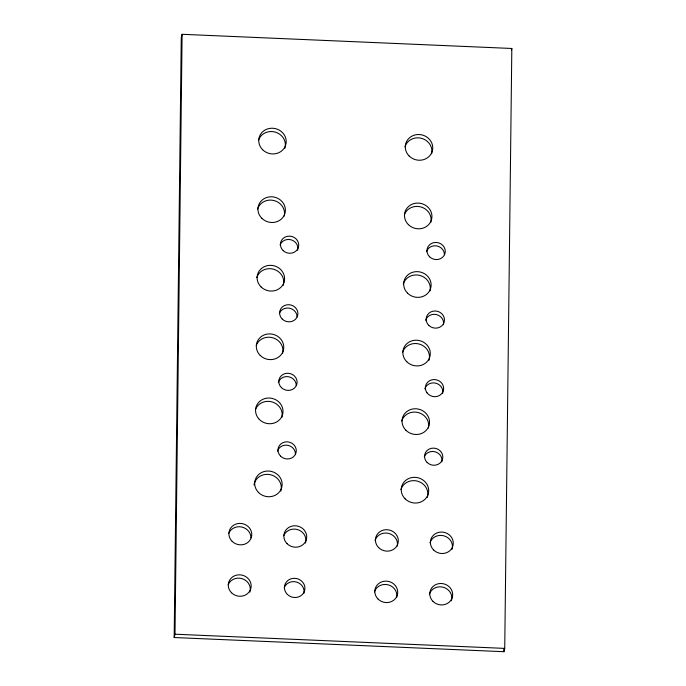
<?xml version="1.0" encoding="UTF-8"?>
<svg xmlns="http://www.w3.org/2000/svg" width="686" height="686" viewBox="0 0 686 686"><rect width="100%" height="100%" fill="white"/><g stroke="black" fill="none" stroke-linecap="round" stroke-linejoin="round"><path stroke-width="1.03" d="M174.175 637.526L181.267 37.61L182.099 34.3L511.825 48.474L504.733 648.39L503.901 651.7L174.175 637.526L174.999 634.207L182.099 34.3M503.901 651.7L503.944 648.484M511.413 50.138L511.825 48.474M174.999 634.207L504.733 648.39M258.416 140.493A13.797 12.811 14 0 1 275.352 132.132A13.797 12.811 14 0 1 284.879 148.287M404.963 146.795A13.797 12.811 14 0 1 421.461 138.306A13.797 12.811 14 0 1 431.64 153.784M257.602 209.059A13.797 12.811 14 0 1 274.1 200.569A13.797 12.811 14 0 1 284.278 216.047M403.342 283.918A13.797 12.811 14 0 1 419.841 275.429A13.797 12.811 14 0 1 430.019 290.907M256.796 277.616A13.797 12.811 14 0 1 273.723 269.255A13.797 12.811 14 0 1 283.258 285.41M256.247 345.392A13.797 12.811 14 0 1 272.917 337.812A13.797 12.811 14 0 1 282.658 353.17M402.528 352.484A13.797 12.811 14 0 1 419.463 344.115A13.797 12.811 14 0 1 428.99 360.279M255.578 409.276A13.797 12.811 14 0 1 272.411 402.013A13.797 12.811 14 0 1 281.843 417.525M401.713 421.041A13.797 12.811 14 0 1 418.22 412.552A13.797 12.811 14 0 1 428.39 428.03M253.992 484.933A13.797 12.811 14 0 1 270.421 474.703A13.797 12.811 14 0 1 280.823 491.099M400.907 489.598A13.797 12.811 14 0 1 417.843 481.238A13.797 12.811 14 0 1 427.369 497.401M228.79 533.314A11.499 10.676 14 0 1 241.618 526.977A11.499 10.676 14 0 1 250.956 537.927M283.747 535.68A11.499 10.676 14 0 1 298.024 529.729A11.499 10.676 14 0 1 305.484 543.046M375.028 540.491A11.499 10.676 14 0 1 388.653 533.391A11.499 10.676 14 0 1 397.305 546.09M429.976 542.858A11.499 10.676 14 0 1 444.091 535.877A11.499 10.676 14 0 1 452.031 549.349M228.181 584.738A11.499 10.676 14 0 1 242.458 578.787A11.499 10.676 14 0 1 249.918 592.104M284.253 587.525A10.299 9.561 14 0 1 296.618 582.062A10.299 9.561 14 0 1 303.932 593.321M374.419 591.915A11.499 10.676 14 0 1 388.044 584.806A11.499 10.676 14 0 1 396.697 597.506M429.376 594.273A11.499 10.676 14 0 1 443.482 587.302A11.499 10.676 14 0 1 451.422 600.773M404.423 214.564A13.797 12.811 14 0 1 421.084 206.992A13.797 12.811 14 0 1 430.825 222.35M277.496 451.088A9.201 8.541 14 0 1 287.631 445.265A9.201 8.541 14 0 1 295.469 454.115M278.302 382.548A9.201 8.541 14 0 1 288.42 376.7A9.201 8.541 14 0 1 296.283 385.541M279.348 313.33A9.201 8.541 14 0 1 289.578 308.203A9.201 8.541 14 0 1 297.098 316.932M280.077 244.971A9.201 8.541 14 0 1 291.327 239.877A9.201 8.541 14 0 1 297.638 250.364M426.478 251.728A9.201 8.541 14 0 1 436.588 245.88A9.201 8.541 14 0 1 444.451 254.72M425.663 320.285A9.201 8.541 14 0 1 436.562 314.6A9.201 8.541 14 0 1 443.482 324.761M424.84 388.885A9.201 8.541 14 0 1 435.713 383.157A9.201 8.541 14 0 1 442.684 393.292M424.291 456.705A9.201 8.541 14 0 1 435.327 451.834A9.201 8.541 14 0 1 441.861 461.884M231.534 592.773A11.499 10.676 14 0 0 250.75 588.794A11.499 10.676 14 0 0 236.884 575.065A11.499 10.676 14 0 0 231.534 592.773M287.34 594.385A10.299 9.561 14 0 0 304.558 590.817A10.299 9.561 14 0 0 292.133 578.521A10.299 9.561 14 0 0 287.34 594.385M232.142 541.348A11.499 10.676 14 0 0 251.359 537.37A11.499 10.676 14 0 0 237.485 523.65A11.499 10.676 14 0 0 232.142 541.348M287.1 543.715A11.499 10.676 14 0 0 306.308 539.736A11.499 10.676 14 0 0 292.442 526.008A11.499 10.676 14 0 0 287.1 543.715M378.08 599.075A11.499 10.676 14 0 0 397.297 595.096A11.499 10.676 14 0 0 383.431 581.368A11.499 10.676 14 0 0 378.08 599.075M378.689 547.651A11.499 10.676 14 0 0 397.906 543.672A11.499 10.676 14 0 0 384.04 529.952A11.499 10.676 14 0 0 378.689 547.651M433.646 550.018A11.499 10.676 14 0 0 452.863 546.039A11.499 10.676 14 0 0 438.989 532.31A11.499 10.676 14 0 0 433.646 550.018M433.038 601.433A11.499 10.676 14 0 0 452.254 597.455A11.499 10.676 14 0 0 438.38 583.735A11.499 10.676 14 0 0 433.038 601.433M262.652 149.754A13.797 12.811 14 0 0 285.702 144.978A13.797 12.811 14 0 0 269.066 128.514A13.797 12.811 14 0 0 262.652 149.754M261.838 218.311A13.797 12.811 14 0 0 284.887 213.535A13.797 12.811 14 0 0 268.252 197.071A13.797 12.811 14 0 0 261.838 218.311M261.023 286.877A13.797 12.811 14 0 0 284.081 282.1A13.797 12.811 14 0 0 267.437 265.628A13.797 12.811 14 0 0 261.023 286.877M260.217 355.434A13.797 12.811 14 0 0 283.267 350.657A13.797 12.811 14 0 0 266.631 334.193A13.797 12.811 14 0 0 260.217 355.434M258.682 418.717A13.797 12.811 14 0 0 282.152 415.802A13.797 12.811 14 0 0 267.008 398.12A13.797 12.811 14 0 0 258.682 418.717M258.596 492.557A13.797 12.811 14 0 0 281.646 487.78A13.797 12.811 14 0 0 265.01 471.316A13.797 12.811 14 0 0 258.596 492.557M409.199 156.056A13.797 12.811 14 0 0 432.249 151.28A13.797 12.811 14 0 0 415.613 134.808A13.797 12.811 14 0 0 409.199 156.056M407.578 293.179A13.797 12.811 14 0 0 430.628 288.403A13.797 12.811 14 0 0 413.984 271.93A13.797 12.811 14 0 0 407.578 293.179M406.764 361.736A13.797 12.811 14 0 0 429.813 356.96A13.797 12.811 14 0 0 413.178 340.496A13.797 12.811 14 0 0 406.764 361.736M405.949 430.294A13.797 12.811 14 0 0 429.007 425.526A13.797 12.811 14 0 0 412.363 409.053A13.797 12.811 14 0 0 405.949 430.294M405.143 498.859A13.797 12.811 14 0 0 428.193 494.083A13.797 12.811 14 0 0 411.557 477.619A13.797 12.811 14 0 0 405.143 498.859M408.384 224.614A13.797 12.811 14 0 0 431.443 219.837A13.797 12.811 14 0 0 414.798 203.373A13.797 12.811 14 0 0 408.384 224.614M429.573 256.796A9.201 8.541 14 0 0 444.94 253.606A9.201 8.541 14 0 0 433.852 242.63A9.201 8.541 14 0 0 429.573 256.796M428.759 325.353A9.201 8.541 14 0 0 444.134 322.171A9.201 8.541 14 0 0 433.038 311.187A9.201 8.541 14 0 0 428.759 325.353M426.958 392.752A9.201 8.541 14 0 0 442.77 392.083A9.201 8.541 14 0 0 433.766 379.564A9.201 8.541 14 0 0 426.958 392.752M427.138 462.475A9.201 8.541 14 0 0 442.504 459.294A9.201 8.541 14 0 0 431.417 448.31A9.201 8.541 14 0 0 427.138 462.475M280.574 456.156A9.201 8.541 14 0 0 295.958 453.009A9.201 8.541 14 0 0 284.887 442.007A9.201 8.541 14 0 0 280.574 456.156M281.406 387.616A9.201 8.541 14 0 0 296.772 384.426A9.201 8.541 14 0 0 285.676 373.45A9.201 8.541 14 0 0 281.406 387.616M282.246 319.084A9.201 8.541 14 0 0 297.595 315.826A9.201 8.541 14 0 0 286.439 304.901A9.201 8.541 14 0 0 282.246 319.084M283.224 250.682A9.201 8.541 14 0 0 298.47 247.054A9.201 8.541 14 0 0 287.031 236.387A9.201 8.541 14 0 0 283.224 250.682"/></g></svg>
